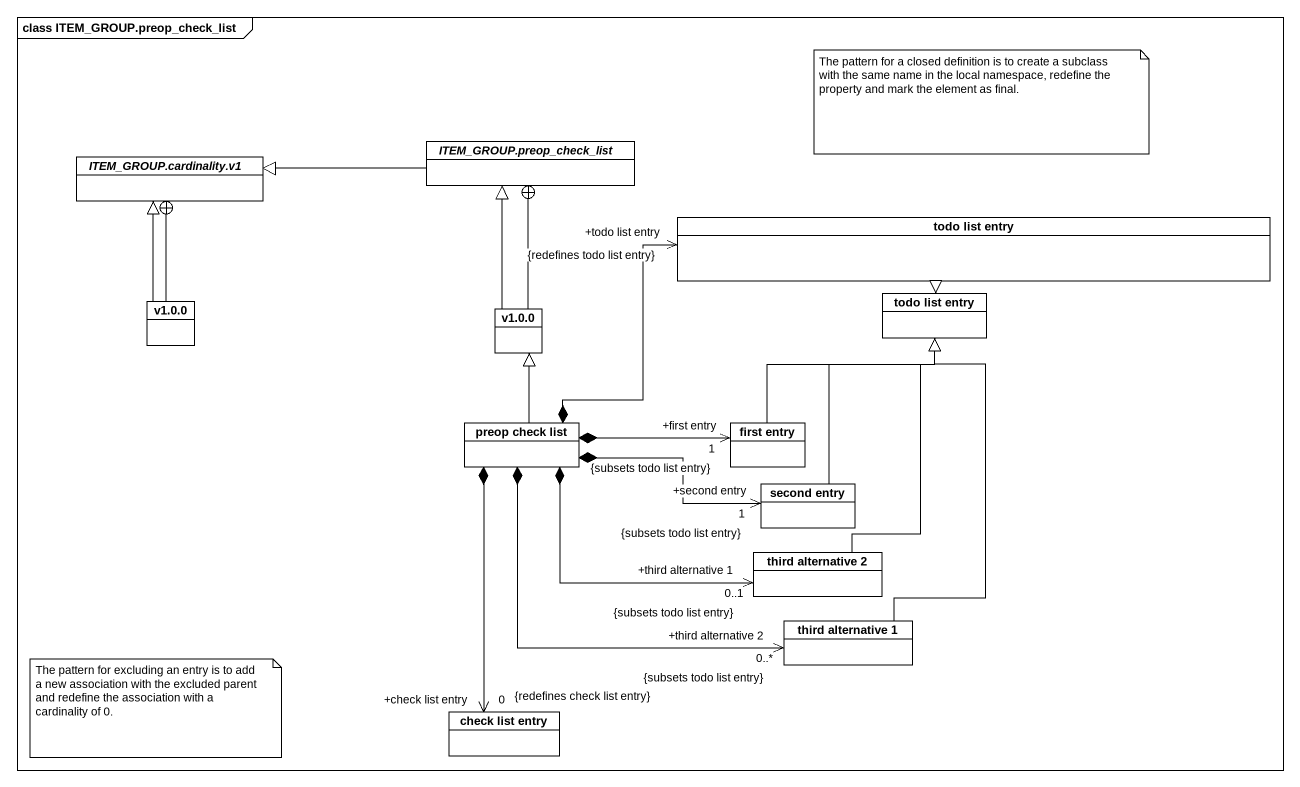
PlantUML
@startuml
mainframe class ITEM_GROUP.preop_check_list
hide circle
hide empty members
abstract class "ITEM_GROUP.cardinality.v1" as ITEM_GROUP_cardinality_v1
abstract class "ITEM_GROUP.preop_check_list" as ITEM_GROUP_preop_check_list
class "todo list entry" as todo_list_entry
class "v1.0.0" as v1_0_0
class "v1.0.0" as v1_0_0_2
class "todo list entry" as todo_list_entry_2
class "preop check list" as preop_check_list
class "first entry" as first_entry
class "second entry" as second_entry
class "third alternative 2" as third_alternative_2
class "third alternative 1" as third_alternative_1
class "check list entry" as check_list_entry
ITEM_GROUP_preop_check_list -left-|> ITEM_GROUP_cardinality_v1
todo_list_entry --|> todo_list_entry_2
v1_0_0 -up-|> ITEM_GROUP_cardinality_v1
v1_0_0 -up-+ ITEM_GROUP_cardinality_v1
v1_0_0_2 -up-|> ITEM_GROUP_preop_check_list
v1_0_0_2 -up-+ ITEM_GROUP_preop_check_list
preop_check_list *-right-> "+todo list entry\n{redefines todo list entry}" todo_list_entry
preop_check_list -up-|> v1_0_0_2
preop_check_list *-right-> "+first entry\n1\n{subsets todo list entry}" first_entry
preop_check_list *-right-> "+second entry\n1\n{subsets todo list entry}" second_entry
preop_check_list *-right-> "+third alternative 1\n0..1\n{subsets todo list entry}" third_alternative_2
preop_check_list *--> "+third alternative 2\n{subsets todo list entry}\n0..*" third_alternative_1
preop_check_list *--> "+check list entry\n0\n{redefines check list entry}" check_list_entry
first_entry -up-|> todo_list_entry_2
second_entry -up-|> todo_list_entry_2
third_alternative_2 -up-|> todo_list_entry_2
third_alternative_1 -up-|> todo_list_entry_2
note as N1
  The pattern for a closed definition is to create a subclass with the same name in the local namespace, redefine the property and mark the element as final.
end note
note as N2
  The pattern for excluding an entry is to add a new association with the excluded parent and redefine the association with a cardinality of 0.
end note
@enduml
